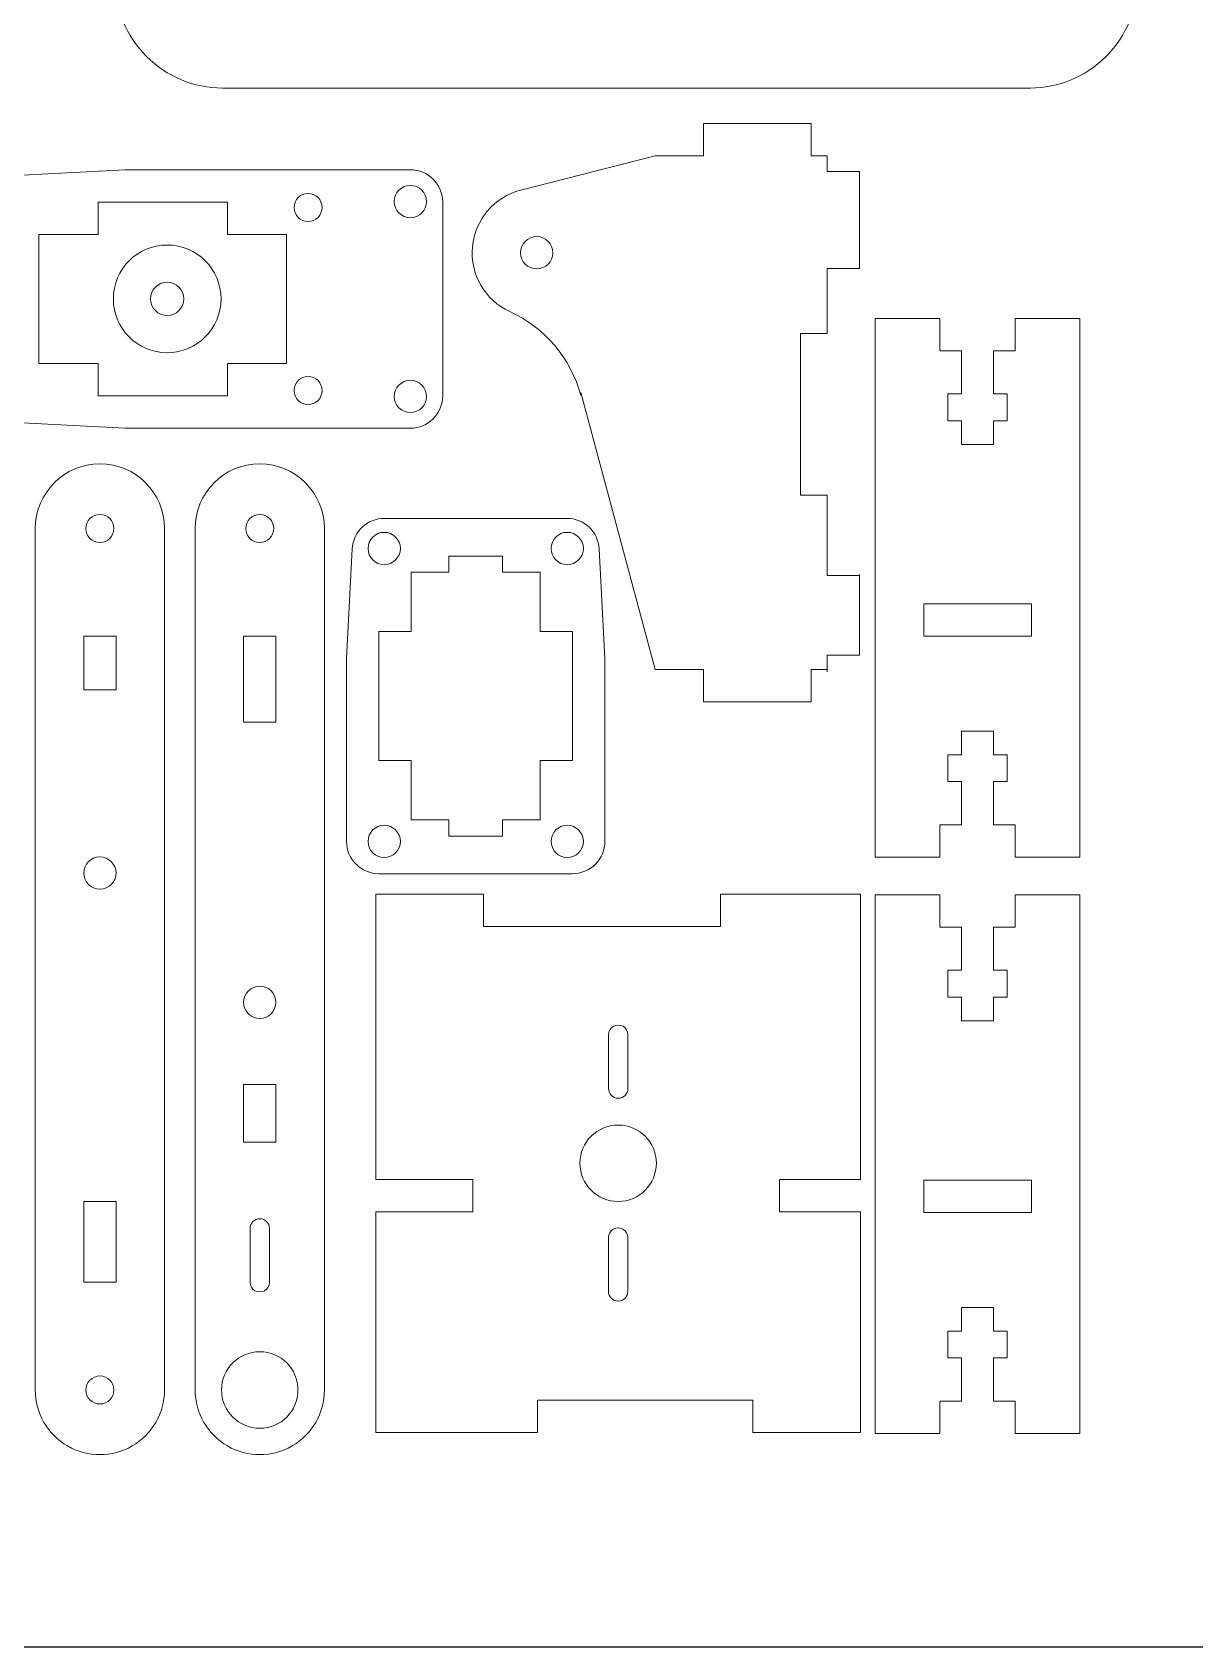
# Model space of a CAD drawing. Header units: centimetres. Extents: x -33.6 to 27.4, y -11.2 to 19.3.
# Drawn here: x -23.82 to -13.02, y -11.21 to 3.78 of the extents above; entities that cross this region are included whole.
import ezdxf

# ---------------------------------------------------------------- set-up
doc = ezdxf.new("R2010")
doc.units = ezdxf.units.CM
doc.header["$MEASUREMENT"] = 0
doc.layers.add('Default', color=7, linetype='Continuous')
doc.layers.add('Layer 1', color=7, linetype='Continuous')

msp = doc.modelspace()

# ---------------------------------------------------------------- linework, layer by layer
msp.add_lwpolyline([(-33.579, -11.212), (27.381, -11.212), (27.381, 19.268), (-33.579, 19.268)], close=True)
at = {"layer": 'Default', "color": 18, "lineweight": 0, "true_color": 0x000000}
for points, knots in [([(-23.048, 4.262), (-23.048, 3.997), (-22.943, 3.743), (-22.755, 3.555), (-22.755, 3.555), (-22.568, 3.368), (-22.314, 3.262), (-22.048, 3.262)], [0, 0, 0, 0, 0.333333, 0.333333, 0.333333, 0.333333, 1, 1, 1, 1]), ([(-14.548, 3.262), (-14.283, 3.262), (-14.029, 3.368), (-13.841, 3.555), (-13.841, 3.555), (-13.654, 3.743), (-13.548, 3.997), (-13.548, 4.262)], [0, 0, 0, 0, 0.333333, 0.333333, 0.333333, 0.333333, 1, 1, 1, 1]), ([(-20.004, 2.203), (-20.004, 2.282), (-20.036, 2.359), (-20.092, 2.415), (-20.092, 2.415), (-20.148, 2.471), (-20.225, 2.503), (-20.304, 2.503)], [0, 0, 0, 0, 0.333333, 0.333333, 0.333333, 0.333333, 1, 1, 1, 1]), ([(-21.384, 2.153), (-21.384, 2.081), (-21.326, 2.023), (-21.254, 2.023), (-21.254, 2.023), (-21.182, 2.023), (-21.124, 2.081), (-21.124, 2.153), (-21.124, 2.153), (-21.124, 2.224), (-21.182, 2.283), (-21.254, 2.283), (-21.254, 2.283), (-21.326, 2.283), (-21.384, 2.224), (-21.384, 2.153)], [0, 0, 0, 0, 0.2, 0.2, 0.2, 0.2, 0.4, 0.4, 0.4, 0.4, 0.6, 0.6, 0.6, 0.6, 1, 1, 1, 1]), ([(-20.454, 2.208), (-20.454, 2.125), (-20.387, 2.058), (-20.304, 2.058), (-20.304, 2.058), (-20.221, 2.058), (-20.154, 2.125), (-20.154, 2.208), (-20.154, 2.208), (-20.154, 2.291), (-20.221, 2.358), (-20.304, 2.358), (-20.304, 2.358), (-20.387, 2.358), (-20.454, 2.291), (-20.454, 2.208)], [0, 0, 0, 0, 0.2, 0.2, 0.2, 0.2, 0.4, 0.4, 0.4, 0.4, 0.6, 0.6, 0.6, 0.6, 1, 1, 1, 1]), ([(-19.279, 2.313), (-19.525, 2.251), (-19.705, 2.039), (-19.728, 1.786), (-19.728, 1.786), (-19.751, 1.532), (-19.612, 1.292), (-19.38, 1.186)], [0, 0, 0, 0, 0.333333, 0.333333, 0.333333, 0.333333, 1, 1, 1, 1]), ([(-19.131, 1.882), (-19.213, 1.882), (-19.281, 1.815), (-19.281, 1.732), (-19.281, 1.732), (-19.281, 1.649), (-19.213, 1.582), (-19.131, 1.582), (-19.131, 1.582), (-19.048, 1.582), (-18.981, 1.649), (-18.981, 1.732), (-18.981, 1.732), (-18.981, 1.815), (-19.048, 1.882), (-19.131, 1.882)], [0, 0, 0, 0, 0.2, 0.2, 0.2, 0.2, 0.4, 0.4, 0.4, 0.4, 0.6, 0.6, 0.6, 0.6, 1, 1, 1, 1]), ([(-21.384, 0.453), (-21.384, 0.381), (-21.326, 0.323), (-21.254, 0.323), (-21.254, 0.323), (-21.182, 0.323), (-21.124, 0.381), (-21.124, 0.453), (-21.124, 0.453), (-21.124, 0.524), (-21.182, 0.583), (-21.254, 0.583), (-21.254, 0.583), (-21.326, 0.583), (-21.384, 0.524), (-21.384, 0.453)], [0, 0, 0, 0, 0.2, 0.2, 0.2, 0.2, 0.4, 0.4, 0.4, 0.4, 0.6, 0.6, 0.6, 0.6, 1, 1, 1, 1]), ([(-20.454, 0.398), (-20.454, 0.315), (-20.387, 0.248), (-20.304, 0.248), (-20.304, 0.248), (-20.221, 0.248), (-20.154, 0.315), (-20.154, 0.398), (-20.154, 0.398), (-20.154, 0.481), (-20.221, 0.548), (-20.304, 0.548), (-20.304, 0.548), (-20.387, 0.548), (-20.454, 0.481), (-20.454, 0.398)], [0, 0, 0, 0, 0.2, 0.2, 0.2, 0.2, 0.4, 0.4, 0.4, 0.4, 0.6, 0.6, 0.6, 0.6, 1, 1, 1, 1]), ([(-20.304, 0.103), (-20.225, 0.103), (-20.148, 0.134), (-20.092, 0.191), (-20.092, 0.191), (-20.036, 0.247), (-20.004, 0.323), (-20.004, 0.403)], [0, 0, 0, 0, 0.333333, 0.333333, 0.333333, 0.333333, 1, 1, 1, 1]), ([(-21.103, -0.828), (-21.103, -0.497), (-21.371, -0.228), (-21.703, -0.228), (-21.703, -0.228), (-22.034, -0.228), (-22.303, -0.497), (-22.303, -0.828)], [0, 0, 0, 0, 0.333333, 0.333333, 0.333333, 0.333333, 1, 1, 1, 1]), ([(-21.703, -0.698), (-21.774, -0.698), (-21.833, -0.756), (-21.833, -0.828), (-21.833, -0.828), (-21.833, -0.9), (-21.774, -0.958), (-21.703, -0.958), (-21.703, -0.958), (-21.631, -0.958), (-21.573, -0.9), (-21.573, -0.828), (-21.573, -0.828), (-21.573, -0.756), (-21.631, -0.698), (-21.703, -0.698)], [0, 0, 0, 0, 0.2, 0.2, 0.2, 0.2, 0.4, 0.4, 0.4, 0.4, 0.6, 0.6, 0.6, 0.6, 1, 1, 1, 1]), ([(-20.547, -0.864), (-20.63, -0.864), (-20.697, -0.931), (-20.697, -1.014), (-20.697, -1.014), (-20.697, -1.096), (-20.63, -1.164), (-20.547, -1.164), (-20.547, -1.164), (-20.465, -1.164), (-20.397, -1.096), (-20.397, -1.014), (-20.397, -1.014), (-20.397, -0.931), (-20.465, -0.864), (-20.547, -0.864)], [0, 0, 0, 0, 0.2, 0.2, 0.2, 0.2, 0.4, 0.4, 0.4, 0.4, 0.6, 0.6, 0.6, 0.6, 1, 1, 1, 1]), ([(-18.847, -0.864), (-18.93, -0.864), (-18.997, -0.931), (-18.997, -1.014), (-18.997, -1.014), (-18.997, -1.096), (-18.93, -1.164), (-18.847, -1.164), (-18.847, -1.164), (-18.765, -1.164), (-18.697, -1.096), (-18.697, -1.014), (-18.697, -1.014), (-18.697, -0.931), (-18.765, -0.864), (-18.847, -0.864)], [0, 0, 0, 0, 0.2, 0.2, 0.2, 0.2, 0.4, 0.4, 0.4, 0.4, 0.6, 0.6, 0.6, 0.6, 1, 1, 1, 1]), ([(-20.547, -3.584), (-20.63, -3.584), (-20.697, -3.651), (-20.697, -3.734), (-20.697, -3.734), (-20.697, -3.816), (-20.63, -3.884), (-20.547, -3.884), (-20.547, -3.884), (-20.465, -3.884), (-20.397, -3.816), (-20.397, -3.734), (-20.397, -3.734), (-20.397, -3.651), (-20.465, -3.584), (-20.547, -3.584)], [0, 0, 0, 0, 0.2, 0.2, 0.2, 0.2, 0.4, 0.4, 0.4, 0.4, 0.6, 0.6, 0.6, 0.6, 1, 1, 1, 1]), ([(-18.847, -3.584), (-18.93, -3.584), (-18.997, -3.651), (-18.997, -3.734), (-18.997, -3.734), (-18.997, -3.816), (-18.93, -3.884), (-18.847, -3.884), (-18.847, -3.884), (-18.765, -3.884), (-18.697, -3.816), (-18.697, -3.734), (-18.697, -3.734), (-18.697, -3.651), (-18.765, -3.584), (-18.847, -3.584)], [0, 0, 0, 0, 0.2, 0.2, 0.2, 0.2, 0.4, 0.4, 0.4, 0.4, 0.6, 0.6, 0.6, 0.6, 1, 1, 1, 1]), ([(-20.897, -3.734), (-20.897, -3.813), (-20.866, -3.889), (-20.809, -3.946), (-20.809, -3.946), (-20.753, -4.002), (-20.677, -4.034), (-20.597, -4.034)], [0, 0, 0, 0, 0.333333, 0.333333, 0.333333, 0.333333, 1, 1, 1, 1]), ([(-18.797, -4.034), (-18.718, -4.034), (-18.642, -4.002), (-18.585, -3.946), (-18.585, -3.946), (-18.529, -3.889), (-18.497, -3.813), (-18.497, -3.734)], [0, 0, 0, 0, 0.333333, 0.333333, 0.333333, 0.333333, 1, 1, 1, 1]), ([(-21.703, -5.078), (-21.785, -5.078), (-21.853, -5.145), (-21.853, -5.228), (-21.853, -5.228), (-21.853, -5.311), (-21.785, -5.378), (-21.703, -5.378), (-21.703, -5.378), (-21.62, -5.378), (-21.553, -5.311), (-21.553, -5.228), (-21.553, -5.228), (-21.553, -5.145), (-21.62, -5.078), (-21.703, -5.078)], [0, 0, 0, 0, 0.2, 0.2, 0.2, 0.2, 0.4, 0.4, 0.4, 0.4, 0.6, 0.6, 0.6, 0.6, 1, 1, 1, 1]), ([(-18.283, -5.529), (-18.283, -5.497), (-18.3, -5.467), (-18.328, -5.451), (-18.328, -5.451), (-18.356, -5.435), (-18.39, -5.435), (-18.418, -5.451), (-18.418, -5.451), (-18.446, -5.467), (-18.463, -5.497), (-18.463, -5.529)], [0, 0, 0, 0, 0.25, 0.25, 0.25, 0.25, 0.5, 0.5, 0.5, 0.5, 1, 1, 1, 1]), ([(-18.463, -6.029), (-18.463, -6.079), (-18.422, -6.119), (-18.373, -6.119), (-18.373, -6.119), (-18.323, -6.119), (-18.283, -6.079), (-18.283, -6.029)], [0, 0, 0, 0, 0.333333, 0.333333, 0.333333, 0.333333, 1, 1, 1, 1]), ([(-21.613, -7.328), (-21.613, -7.278), (-21.653, -7.238), (-21.703, -7.238), (-21.703, -7.238), (-21.752, -7.238), (-21.793, -7.278), (-21.793, -7.328)], [0, 0, 0, 0, 0.333333, 0.333333, 0.333333, 0.333333, 1, 1, 1, 1]), ([(-18.284, -7.413), (-18.284, -7.381), (-18.301, -7.351), (-18.329, -7.335), (-18.329, -7.335), (-18.357, -7.319), (-18.391, -7.319), (-18.419, -7.335), (-18.419, -7.335), (-18.447, -7.351), (-18.464, -7.381), (-18.464, -7.413)], [0, 0, 0, 0, 0.25, 0.25, 0.25, 0.25, 0.5, 0.5, 0.5, 0.5, 1, 1, 1, 1]), ([(-21.793, -7.828), (-21.793, -7.86), (-21.775, -7.89), (-21.748, -7.906), (-21.748, -7.906), (-21.72, -7.922), (-21.685, -7.922), (-21.658, -7.906), (-21.658, -7.906), (-21.63, -7.89), (-21.613, -7.86), (-21.613, -7.828)], [0, 0, 0, 0, 0.25, 0.25, 0.25, 0.25, 0.5, 0.5, 0.5, 0.5, 1, 1, 1, 1]), ([(-18.464, -7.913), (-18.464, -7.962), (-18.424, -8.003), (-18.374, -8.003), (-18.374, -8.003), (-18.324, -8.003), (-18.284, -7.962), (-18.284, -7.913)], [0, 0, 0, 0, 0.333333, 0.333333, 0.333333, 0.333333, 1, 1, 1, 1]), ([(-21.703, -8.473), (-21.899, -8.473), (-22.058, -8.632), (-22.058, -8.828), (-22.058, -8.828), (-22.058, -9.024), (-21.899, -9.183), (-21.703, -9.183), (-21.703, -9.183), (-21.506, -9.183), (-21.348, -9.024), (-21.348, -8.828), (-21.348, -8.828), (-21.348, -8.632), (-21.506, -8.473), (-21.703, -8.473)], [0, 0, 0, 0, 0.2, 0.2, 0.2, 0.2, 0.4, 0.4, 0.4, 0.4, 0.6, 0.6, 0.6, 0.6, 1, 1, 1, 1]), ([(-22.303, -8.828), (-22.303, -9.043), (-22.188, -9.241), (-22.003, -9.348), (-22.003, -9.348), (-21.817, -9.455), (-21.588, -9.455), (-21.403, -9.348), (-21.403, -9.348), (-21.217, -9.241), (-21.103, -9.043), (-21.103, -8.828)], [0, 0, 0, 0, 0.25, 0.25, 0.25, 0.25, 0.5, 0.5, 0.5, 0.5, 1, 1, 1, 1])]:
    msp.add_open_spline(points, degree=3, knots=knots, dxfattribs=at)
for points in [[(-22.048, 3.262), (-22.048, 3.262), (-14.548, 3.262), (-14.548, 3.262)], [(-17.581, 2.932), (-17.581, 2.932), (-16.581, 2.932), (-16.581, 2.932)], [(-17.581, 2.632), (-17.581, 2.632), (-17.581, 2.932), (-17.581, 2.932)], [(-16.581, 2.632), (-16.581, 2.632), (-16.581, 2.932), (-16.581, 2.932)], [(-18.031, 2.632), (-18.031, 2.632), (-19.279, 2.313), (-19.279, 2.313)], [(-18.031, 2.632), (-18.031, 2.632), (-17.581, 2.632), (-17.581, 2.632)], [(-16.431, 2.632), (-16.431, 2.632), (-16.581, 2.632), (-16.581, 2.632)], [(-16.431, 2.632), (-16.431, 2.632), (-16.431, 2.486), (-16.431, 2.486)], [(-22.954, 2.503), (-22.954, 2.503), (-23.97, 2.449), (-23.97, 2.449)], [(-20.304, 2.503), (-20.304, 2.503), (-22.954, 2.503), (-22.954, 2.503)], [(-16.431, 2.486), (-16.431, 2.486), (-16.131, 2.486), (-16.131, 2.486)], [(-16.131, 1.586), (-16.131, 1.586), (-16.131, 2.486), (-16.131, 2.486)], [(-23.204, 2.203), (-23.204, 2.203), (-22.004, 2.203), (-22.004, 2.203)], [(-23.204, 1.903), (-23.204, 1.903), (-23.204, 2.203), (-23.204, 2.203)], [(-22.004, 2.203), (-22.004, 2.203), (-22.004, 1.903), (-22.004, 1.903)], [(-20.004, 0.403), (-20.004, 0.403), (-20.004, 2.203), (-20.004, 2.203)], [(-23.754, 1.903), (-23.754, 1.903), (-23.204, 1.903), (-23.204, 1.903)], [(-23.754, 0.703), (-23.754, 0.703), (-23.754, 1.903), (-23.754, 1.903)], [(-22.004, 1.903), (-22.004, 1.903), (-21.454, 1.903), (-21.454, 1.903)], [(-21.454, 1.903), (-21.454, 1.903), (-21.454, 0.703), (-21.454, 0.703)], [(-16.431, 1.586), (-16.431, 1.586), (-16.431, 0.982), (-16.431, 0.982)], [(-16.431, 1.586), (-16.431, 1.586), (-16.131, 1.586), (-16.131, 1.586)], [(-18.72, 0.406), (-18.813, 0.751), (-19.055, 1.038), (-19.38, 1.186)], [(-15.986, 1.121), (-15.986, 1.121), (-15.986, -3.879), (-15.986, -3.879)], [(-15.386, 1.121), (-15.386, 1.121), (-15.986, 1.121), (-15.986, 1.121)], [(-15.386, 1.121), (-15.386, 1.121), (-15.386, 0.821), (-15.386, 0.821)], [(-14.086, 1.121), (-14.086, 1.121), (-14.686, 1.121), (-14.686, 1.121)], [(-14.686, 0.821), (-14.686, 0.821), (-14.686, 1.121), (-14.686, 1.121)], [(-14.086, -3.879), (-14.086, -3.879), (-14.086, 1.121), (-14.086, 1.121)], [(-16.431, 0.982), (-16.431, 0.982), (-16.681, 0.982), (-16.681, 0.982)], [(-16.681, 0.982), (-16.681, 0.982), (-16.681, -0.518), (-16.681, -0.518)], [(-15.386, 0.821), (-15.386, 0.821), (-15.186, 0.821), (-15.186, 0.821)], [(-15.186, 0.821), (-15.186, 0.821), (-15.186, 0.421), (-15.186, 0.421)], [(-14.886, 0.821), (-14.886, 0.821), (-14.686, 0.821), (-14.686, 0.821)], [(-14.886, 0.421), (-14.886, 0.421), (-14.886, 0.821), (-14.886, 0.821)], [(-23.204, 0.703), (-23.204, 0.703), (-23.754, 0.703), (-23.754, 0.703)], [(-23.204, 0.703), (-23.204, 0.703), (-23.204, 0.403), (-23.204, 0.403)], [(-21.454, 0.703), (-21.454, 0.703), (-22.004, 0.703), (-22.004, 0.703)], [(-22.004, 0.403), (-22.004, 0.403), (-22.004, 0.703), (-22.004, 0.703)], [(-23.204, 0.403), (-23.204, 0.403), (-22.004, 0.403), (-22.004, 0.403)], [(-18.72, 0.436), (-18.72, 0.436), (-18.031, -2.138), (-18.031, -2.138)], [(-15.311, 0.421), (-15.311, 0.421), (-15.311, 0.171), (-15.311, 0.171)], [(-15.186, 0.421), (-15.186, 0.421), (-15.311, 0.421), (-15.311, 0.421)], [(-14.761, 0.421), (-14.761, 0.421), (-14.886, 0.421), (-14.886, 0.421)], [(-14.761, 0.171), (-14.761, 0.171), (-14.761, 0.421), (-14.761, 0.421)], [(-22.954, 0.103), (-22.954, 0.103), (-23.97, 0.156), (-23.97, 0.156)], [(-15.311, 0.171), (-15.311, 0.171), (-15.186, 0.171), (-15.186, 0.171)], [(-15.186, 0.171), (-15.186, 0.171), (-15.186, -0.049), (-15.186, -0.049)], [(-14.886, -0.049), (-14.886, -0.049), (-14.886, 0.171), (-14.886, 0.171)], [(-14.886, 0.171), (-14.886, 0.171), (-14.761, 0.171), (-14.761, 0.171)], [(-22.954, 0.103), (-22.954, 0.103), (-20.304, 0.103), (-20.304, 0.103)], [(-15.186, -0.049), (-15.186, -0.049), (-14.886, -0.049), (-14.886, -0.049)], [(-16.681, -0.518), (-16.681, -0.518), (-16.431, -0.518), (-16.431, -0.518)], [(-16.431, -0.518), (-16.431, -0.518), (-16.431, -1.018), (-16.431, -1.018)], [(-20.545, -0.734), (-20.704, -0.734), (-20.836, -0.858), (-20.844, -1.018)], [(-18.85, -0.734), (-18.85, -0.734), (-20.545, -0.734), (-20.545, -0.734)], [(-18.551, -1.018), (-18.559, -0.858), (-18.691, -0.734), (-18.85, -0.734)], [(-22.303, -8.828), (-22.303, -8.828), (-22.303, -0.828), (-22.303, -0.828)], [(-21.103, -0.828), (-21.103, -0.828), (-21.103, -8.828), (-21.103, -8.828)], [(-20.897, -2.034), (-20.897, -2.034), (-20.844, -1.018), (-20.844, -1.018)], [(-18.497, -2.034), (-18.497, -2.034), (-18.551, -1.018), (-18.551, -1.018)], [(-16.431, -1.018), (-16.431, -1.018), (-16.431, -1.266), (-16.431, -1.266)], [(-19.447, -1.084), (-19.447, -1.084), (-19.947, -1.084), (-19.947, -1.084)], [(-19.947, -1.084), (-19.947, -1.084), (-19.947, -1.234), (-19.947, -1.234)], [(-19.447, -1.234), (-19.447, -1.234), (-19.447, -1.084), (-19.447, -1.084)], [(-20.297, -1.234), (-20.297, -1.234), (-19.947, -1.234), (-19.947, -1.234)], [(-20.297, -1.784), (-20.297, -1.784), (-20.297, -1.234), (-20.297, -1.234)], [(-19.447, -1.234), (-19.447, -1.234), (-19.097, -1.234), (-19.097, -1.234)], [(-19.097, -1.234), (-19.097, -1.234), (-19.097, -1.784), (-19.097, -1.784)], [(-16.431, -1.266), (-16.431, -1.266), (-16.131, -1.266), (-16.131, -1.266)], [(-16.131, -2.006), (-16.131, -2.006), (-16.131, -1.256), (-16.131, -1.256)], [(-15.536, -1.829), (-15.536, -1.829), (-15.536, -1.529), (-15.536, -1.529)], [(-15.536, -1.529), (-15.536, -1.529), (-14.536, -1.529), (-14.536, -1.529)], [(-14.536, -1.529), (-14.536, -1.529), (-14.536, -1.829), (-14.536, -1.829)], [(-20.597, -1.784), (-20.597, -1.784), (-20.597, -2.984), (-20.597, -2.984)], [(-20.297, -1.784), (-20.297, -1.784), (-20.597, -1.784), (-20.597, -1.784)], [(-19.097, -1.784), (-19.097, -1.784), (-18.797, -1.784), (-18.797, -1.784)], [(-18.797, -1.784), (-18.797, -1.784), (-18.797, -2.984), (-18.797, -2.984)], [(-21.553, -1.828), (-21.553, -1.828), (-21.853, -1.828), (-21.853, -1.828)], [(-21.853, -1.828), (-21.853, -1.828), (-21.853, -2.628), (-21.853, -2.628)], [(-21.553, -2.628), (-21.553, -2.628), (-21.553, -1.828), (-21.553, -1.828)], [(-14.536, -1.829), (-14.536, -1.829), (-15.536, -1.829), (-15.536, -1.829)], [(-20.897, -2.034), (-20.897, -2.034), (-20.897, -3.734), (-20.897, -3.734)], [(-18.497, -3.734), (-18.497, -3.734), (-18.497, -2.034), (-18.497, -2.034)], [(-16.431, -2.006), (-16.431, -2.006), (-16.431, -2.158), (-16.431, -2.158)], [(-16.431, -2.006), (-16.431, -2.006), (-16.131, -2.006), (-16.131, -2.006)], [(-18.031, -2.138), (-18.031, -2.138), (-17.581, -2.138), (-17.581, -2.138)], [(-17.581, -2.138), (-17.581, -2.138), (-17.581, -2.438), (-17.581, -2.438)], [(-16.431, -2.138), (-16.431, -2.138), (-16.581, -2.138), (-16.581, -2.138)], [(-16.581, -2.138), (-16.581, -2.138), (-16.581, -2.438), (-16.581, -2.438)], [(-16.581, -2.438), (-16.581, -2.438), (-17.581, -2.438), (-17.581, -2.438)], [(-21.853, -2.628), (-21.853, -2.628), (-21.553, -2.628), (-21.553, -2.628)], [(-15.186, -2.709), (-15.186, -2.709), (-14.886, -2.709), (-14.886, -2.709)], [(-15.186, -2.929), (-15.186, -2.929), (-15.186, -2.709), (-15.186, -2.709)], [(-14.886, -2.709), (-14.886, -2.709), (-14.886, -2.929), (-14.886, -2.929)], [(-20.597, -2.984), (-20.597, -2.984), (-20.297, -2.984), (-20.297, -2.984)], [(-20.297, -3.534), (-20.297, -3.534), (-20.297, -2.984), (-20.297, -2.984)], [(-19.097, -2.984), (-19.097, -2.984), (-19.097, -3.534), (-19.097, -3.534)], [(-18.797, -2.984), (-18.797, -2.984), (-19.097, -2.984), (-19.097, -2.984)], [(-15.311, -2.929), (-15.311, -2.929), (-15.186, -2.929), (-15.186, -2.929)], [(-15.311, -3.179), (-15.311, -3.179), (-15.311, -2.929), (-15.311, -2.929)], [(-14.886, -2.929), (-14.886, -2.929), (-14.761, -2.929), (-14.761, -2.929)], [(-14.761, -2.929), (-14.761, -2.929), (-14.761, -3.179), (-14.761, -3.179)], [(-15.186, -3.179), (-15.186, -3.179), (-15.311, -3.179), (-15.311, -3.179)], [(-15.186, -3.579), (-15.186, -3.579), (-15.186, -3.179), (-15.186, -3.179)], [(-14.761, -3.179), (-14.761, -3.179), (-14.886, -3.179), (-14.886, -3.179)], [(-14.886, -3.179), (-14.886, -3.179), (-14.886, -3.579), (-14.886, -3.579)], [(-19.947, -3.534), (-19.947, -3.534), (-20.297, -3.534), (-20.297, -3.534)], [(-19.947, -3.684), (-19.947, -3.684), (-19.947, -3.534), (-19.947, -3.534)], [(-19.097, -3.534), (-19.097, -3.534), (-19.447, -3.534), (-19.447, -3.534)], [(-19.447, -3.534), (-19.447, -3.534), (-19.447, -3.684), (-19.447, -3.684)], [(-15.386, -3.579), (-15.386, -3.579), (-15.186, -3.579), (-15.186, -3.579)], [(-15.386, -3.879), (-15.386, -3.879), (-15.386, -3.579), (-15.386, -3.579)], [(-14.886, -3.579), (-14.886, -3.579), (-14.686, -3.579), (-14.686, -3.579)], [(-14.686, -3.579), (-14.686, -3.579), (-14.686, -3.879), (-14.686, -3.879)], [(-19.447, -3.684), (-19.447, -3.684), (-19.947, -3.684), (-19.947, -3.684)], [(-15.986, -3.879), (-15.986, -3.879), (-15.386, -3.879), (-15.386, -3.879)], [(-14.686, -3.879), (-14.686, -3.879), (-14.086, -3.879), (-14.086, -3.879)], [(-20.597, -4.034), (-20.597, -4.034), (-18.797, -4.034), (-18.797, -4.034)], [(-15.986, -4.231), (-15.986, -4.231), (-15.986, -9.231), (-15.986, -9.231)], [(-15.386, -4.231), (-15.386, -4.231), (-15.986, -4.231), (-15.986, -4.231)], [(-15.386, -4.231), (-15.386, -4.231), (-15.386, -4.531), (-15.386, -4.531)], [(-14.086, -4.231), (-14.086, -4.231), (-14.686, -4.231), (-14.686, -4.231)], [(-14.686, -4.531), (-14.686, -4.531), (-14.686, -4.231), (-14.686, -4.231)], [(-14.086, -9.231), (-14.086, -9.231), (-14.086, -4.231), (-14.086, -4.231)], [(-15.386, -4.531), (-15.386, -4.531), (-15.186, -4.531), (-15.186, -4.531)], [(-15.186, -4.531), (-15.186, -4.531), (-15.186, -4.931), (-15.186, -4.931)], [(-14.886, -4.531), (-14.886, -4.531), (-14.686, -4.531), (-14.686, -4.531)], [(-14.886, -4.931), (-14.886, -4.931), (-14.886, -4.531), (-14.886, -4.531)], [(-15.311, -4.931), (-15.311, -4.931), (-15.311, -5.181), (-15.311, -5.181)], [(-15.186, -4.931), (-15.186, -4.931), (-15.311, -4.931), (-15.311, -4.931)], [(-14.761, -4.931), (-14.761, -4.931), (-14.886, -4.931), (-14.886, -4.931)], [(-14.761, -5.181), (-14.761, -5.181), (-14.761, -4.931), (-14.761, -4.931)], [(-15.311, -5.181), (-15.311, -5.181), (-15.186, -5.181), (-15.186, -5.181)], [(-15.186, -5.181), (-15.186, -5.181), (-15.186, -5.401), (-15.186, -5.401)], [(-14.886, -5.401), (-14.886, -5.401), (-14.886, -5.181), (-14.886, -5.181)], [(-14.886, -5.181), (-14.886, -5.181), (-14.761, -5.181), (-14.761, -5.181)], [(-18.463, -6.029), (-18.463, -6.029), (-18.463, -5.529), (-18.463, -5.529)], [(-18.283, -5.529), (-18.283, -5.529), (-18.283, -6.029), (-18.283, -6.029)], [(-15.186, -5.401), (-15.186, -5.401), (-14.886, -5.401), (-14.886, -5.401)], [(-21.553, -5.991), (-21.553, -5.991), (-21.853, -5.991), (-21.853, -5.991)], [(-21.853, -5.991), (-21.853, -5.991), (-21.853, -6.528), (-21.853, -6.528)], [(-21.553, -6.528), (-21.553, -6.528), (-21.553, -5.991), (-21.553, -5.991)], [(-21.853, -6.528), (-21.853, -6.528), (-21.553, -6.528), (-21.553, -6.528)], [(-19.724, -6.873), (-19.724, -6.873), (-20.624, -6.873), (-20.624, -6.873)], [(-19.724, -7.173), (-19.724, -7.173), (-19.724, -6.873), (-19.724, -6.873)], [(-16.874, -6.873), (-16.874, -6.873), (-16.124, -6.873), (-16.124, -6.873)], [(-16.874, -6.873), (-16.874, -6.873), (-16.874, -7.173), (-16.874, -7.173)], [(-15.536, -7.181), (-15.536, -7.181), (-15.536, -6.881), (-15.536, -6.881)], [(-15.536, -6.881), (-15.536, -6.881), (-14.536, -6.881), (-14.536, -6.881)], [(-14.536, -6.881), (-14.536, -6.881), (-14.536, -7.181), (-14.536, -7.181)], [(-20.624, -7.173), (-20.624, -7.173), (-20.624, -9.223), (-20.624, -9.223)], [(-19.724, -7.173), (-19.724, -7.173), (-20.624, -7.173), (-20.624, -7.173)], [(-16.874, -7.173), (-16.874, -7.173), (-16.124, -7.173), (-16.124, -7.173)], [(-16.124, -9.223), (-16.124, -9.223), (-16.124, -7.173), (-16.124, -7.173)], [(-14.536, -7.181), (-14.536, -7.181), (-15.536, -7.181), (-15.536, -7.181)], [(-21.793, -7.828), (-21.793, -7.828), (-21.793, -7.328), (-21.793, -7.328)], [(-21.613, -7.328), (-21.613, -7.328), (-21.613, -7.828), (-21.613, -7.828)], [(-18.464, -7.913), (-18.464, -7.913), (-18.464, -7.413), (-18.464, -7.413)], [(-18.284, -7.413), (-18.284, -7.413), (-18.284, -7.913), (-18.284, -7.913)], [(-15.186, -8.061), (-15.186, -8.061), (-14.886, -8.061), (-14.886, -8.061)], [(-15.186, -8.281), (-15.186, -8.281), (-15.186, -8.061), (-15.186, -8.061)], [(-14.886, -8.061), (-14.886, -8.061), (-14.886, -8.281), (-14.886, -8.281)], [(-15.311, -8.281), (-15.311, -8.281), (-15.186, -8.281), (-15.186, -8.281)], [(-15.311, -8.531), (-15.311, -8.531), (-15.311, -8.281), (-15.311, -8.281)], [(-14.886, -8.281), (-14.886, -8.281), (-14.761, -8.281), (-14.761, -8.281)], [(-14.761, -8.281), (-14.761, -8.281), (-14.761, -8.531), (-14.761, -8.531)], [(-15.186, -8.531), (-15.186, -8.531), (-15.311, -8.531), (-15.311, -8.531)], [(-15.186, -8.931), (-15.186, -8.931), (-15.186, -8.531), (-15.186, -8.531)], [(-14.761, -8.531), (-14.761, -8.531), (-14.886, -8.531), (-14.886, -8.531)], [(-14.886, -8.531), (-14.886, -8.531), (-14.886, -8.931), (-14.886, -8.931)], [(-15.386, -8.931), (-15.386, -8.931), (-15.186, -8.931), (-15.186, -8.931)], [(-15.386, -9.231), (-15.386, -9.231), (-15.386, -8.931), (-15.386, -8.931)], [(-14.886, -8.931), (-14.886, -8.931), (-14.686, -8.931), (-14.686, -8.931)], [(-14.686, -8.931), (-14.686, -8.931), (-14.686, -9.231), (-14.686, -9.231)], [(-15.986, -9.231), (-15.986, -9.231), (-15.386, -9.231), (-15.386, -9.231)], [(-14.686, -9.231), (-14.686, -9.231), (-14.086, -9.231), (-14.086, -9.231)]]:
    msp.add_open_spline(points, degree=3, dxfattribs=at)
at = {"layer": 'Layer 1', "color": 18, "lineweight": 0, "true_color": 0x000000}
for points, knots in [([(-23.063, 1.304), (-23.063, 1.028), (-22.839, 0.804), (-22.563, 0.804), (-22.563, 0.804), (-22.287, 0.804), (-22.063, 1.028), (-22.063, 1.304), (-22.063, 1.304), (-22.063, 1.58), (-22.287, 1.804), (-22.563, 1.804), (-22.563, 1.804), (-22.839, 1.804), (-23.063, 1.58), (-23.063, 1.304)], [0, 0, 0, 0, 0.2, 0.2, 0.2, 0.2, 0.4, 0.4, 0.4, 0.4, 0.6, 0.6, 0.6, 0.6, 1, 1, 1, 1]), ([(-22.718, 1.304), (-22.718, 1.219), (-22.649, 1.149), (-22.563, 1.149), (-22.563, 1.149), (-22.478, 1.149), (-22.408, 1.219), (-22.408, 1.304), (-22.408, 1.304), (-22.408, 1.39), (-22.478, 1.459), (-22.563, 1.459), (-22.563, 1.459), (-22.649, 1.459), (-22.718, 1.39), (-22.718, 1.304)], [0, 0, 0, 0, 0.2, 0.2, 0.2, 0.2, 0.4, 0.4, 0.4, 0.4, 0.6, 0.6, 0.6, 0.6, 1, 1, 1, 1]), ([(-22.588, -0.828), (-22.588, -0.497), (-22.856, -0.228), (-23.188, -0.228), (-23.188, -0.228), (-23.519, -0.228), (-23.788, -0.497), (-23.788, -0.828)], [0, 0, 0, 0, 0.333333, 0.333333, 0.333333, 0.333333, 1, 1, 1, 1]), ([(-23.188, -0.698), (-23.26, -0.698), (-23.318, -0.756), (-23.318, -0.828), (-23.318, -0.828), (-23.318, -0.9), (-23.26, -0.958), (-23.188, -0.958), (-23.188, -0.958), (-23.116, -0.958), (-23.058, -0.9), (-23.058, -0.828), (-23.058, -0.828), (-23.058, -0.756), (-23.116, -0.698), (-23.188, -0.698)], [0, 0, 0, 0, 0.2, 0.2, 0.2, 0.2, 0.4, 0.4, 0.4, 0.4, 0.6, 0.6, 0.6, 0.6, 1, 1, 1, 1]), ([(-23.188, -3.878), (-23.271, -3.878), (-23.338, -3.945), (-23.338, -4.028), (-23.338, -4.028), (-23.338, -4.111), (-23.271, -4.178), (-23.188, -4.178), (-23.188, -4.178), (-23.105, -4.178), (-23.038, -4.111), (-23.038, -4.028), (-23.038, -4.028), (-23.038, -3.945), (-23.105, -3.878), (-23.188, -3.878)], [0, 0, 0, 0, 0.2, 0.2, 0.2, 0.2, 0.4, 0.4, 0.4, 0.4, 0.6, 0.6, 0.6, 0.6, 1, 1, 1, 1]), ([(-18.374, -7.078), (-18.178, -7.078), (-18.019, -6.919), (-18.019, -6.723), (-18.019, -6.723), (-18.019, -6.527), (-18.178, -6.368), (-18.374, -6.368), (-18.374, -6.368), (-18.57, -6.368), (-18.729, -6.527), (-18.729, -6.723), (-18.729, -6.723), (-18.729, -6.919), (-18.57, -7.078), (-18.374, -7.078)], [0, 0, 0, 0, 0.2, 0.2, 0.2, 0.2, 0.4, 0.4, 0.4, 0.4, 0.6, 0.6, 0.6, 0.6, 1, 1, 1, 1]), ([(-23.788, -8.828), (-23.788, -9.043), (-23.673, -9.241), (-23.488, -9.348), (-23.488, -9.348), (-23.302, -9.455), (-23.073, -9.455), (-22.888, -9.348), (-22.888, -9.348), (-22.702, -9.241), (-22.588, -9.043), (-22.588, -8.828)], [0, 0, 0, 0, 0.25, 0.25, 0.25, 0.25, 0.5, 0.5, 0.5, 0.5, 1, 1, 1, 1]), ([(-23.188, -8.698), (-23.26, -8.698), (-23.318, -8.756), (-23.318, -8.828), (-23.318, -8.828), (-23.318, -8.9), (-23.26, -8.958), (-23.188, -8.958), (-23.188, -8.958), (-23.116, -8.958), (-23.058, -8.9), (-23.058, -8.828), (-23.058, -8.828), (-23.058, -8.756), (-23.116, -8.698), (-23.188, -8.698)], [0, 0, 0, 0, 0.2, 0.2, 0.2, 0.2, 0.4, 0.4, 0.4, 0.4, 0.6, 0.6, 0.6, 0.6, 1, 1, 1, 1])]:
    msp.add_open_spline(points, degree=3, knots=knots, dxfattribs=at)
for points in [[(-23.788, -8.828), (-23.788, -8.828), (-23.788, -0.828), (-23.788, -0.828)], [(-22.588, -0.828), (-22.588, -0.828), (-22.588, -8.828), (-22.588, -8.828)], [(-23.038, -1.828), (-23.038, -1.828), (-23.338, -1.828), (-23.338, -1.828)], [(-23.338, -1.828), (-23.338, -1.828), (-23.338, -2.328), (-23.338, -2.328)], [(-23.038, -2.328), (-23.038, -2.328), (-23.038, -1.828), (-23.038, -1.828)], [(-23.338, -2.328), (-23.338, -2.328), (-23.038, -2.328), (-23.038, -2.328)], [(-20.624, -4.223), (-20.624, -4.223), (-20.624, -6.873), (-20.624, -6.873)], [(-19.624, -4.223), (-19.624, -4.223), (-20.624, -4.223), (-20.624, -4.223)], [(-19.624, -4.523), (-19.624, -4.523), (-19.624, -4.223), (-19.624, -4.223)], [(-16.124, -4.223), (-16.124, -4.223), (-17.424, -4.223), (-17.424, -4.223)], [(-17.424, -4.223), (-17.424, -4.223), (-17.424, -4.523), (-17.424, -4.523)], [(-16.124, -6.873), (-16.124, -6.873), (-16.124, -4.223), (-16.124, -4.223)], [(-17.424, -4.523), (-17.424, -4.523), (-19.624, -4.523), (-19.624, -4.523)], [(-23.038, -7.078), (-23.038, -7.078), (-23.338, -7.078), (-23.338, -7.078)], [(-23.338, -7.078), (-23.338, -7.078), (-23.338, -7.828), (-23.338, -7.828)], [(-23.038, -7.828), (-23.038, -7.828), (-23.038, -7.078), (-23.038, -7.078)], [(-23.338, -7.828), (-23.338, -7.828), (-23.038, -7.828), (-23.038, -7.828)], [(-19.124, -8.923), (-19.124, -8.923), (-19.124, -9.223), (-19.124, -9.223)], [(-17.124, -8.923), (-17.124, -8.923), (-19.124, -8.923), (-19.124, -8.923)], [(-17.124, -9.223), (-17.124, -9.223), (-17.124, -8.923), (-17.124, -8.923)], [(-20.624, -9.223), (-20.624, -9.223), (-19.124, -9.223), (-19.124, -9.223)], [(-17.124, -9.223), (-17.124, -9.223), (-16.124, -9.223), (-16.124, -9.223)]]:
    msp.add_open_spline(points, degree=3, dxfattribs=at)

doc.saveas('drawing.dxf')
